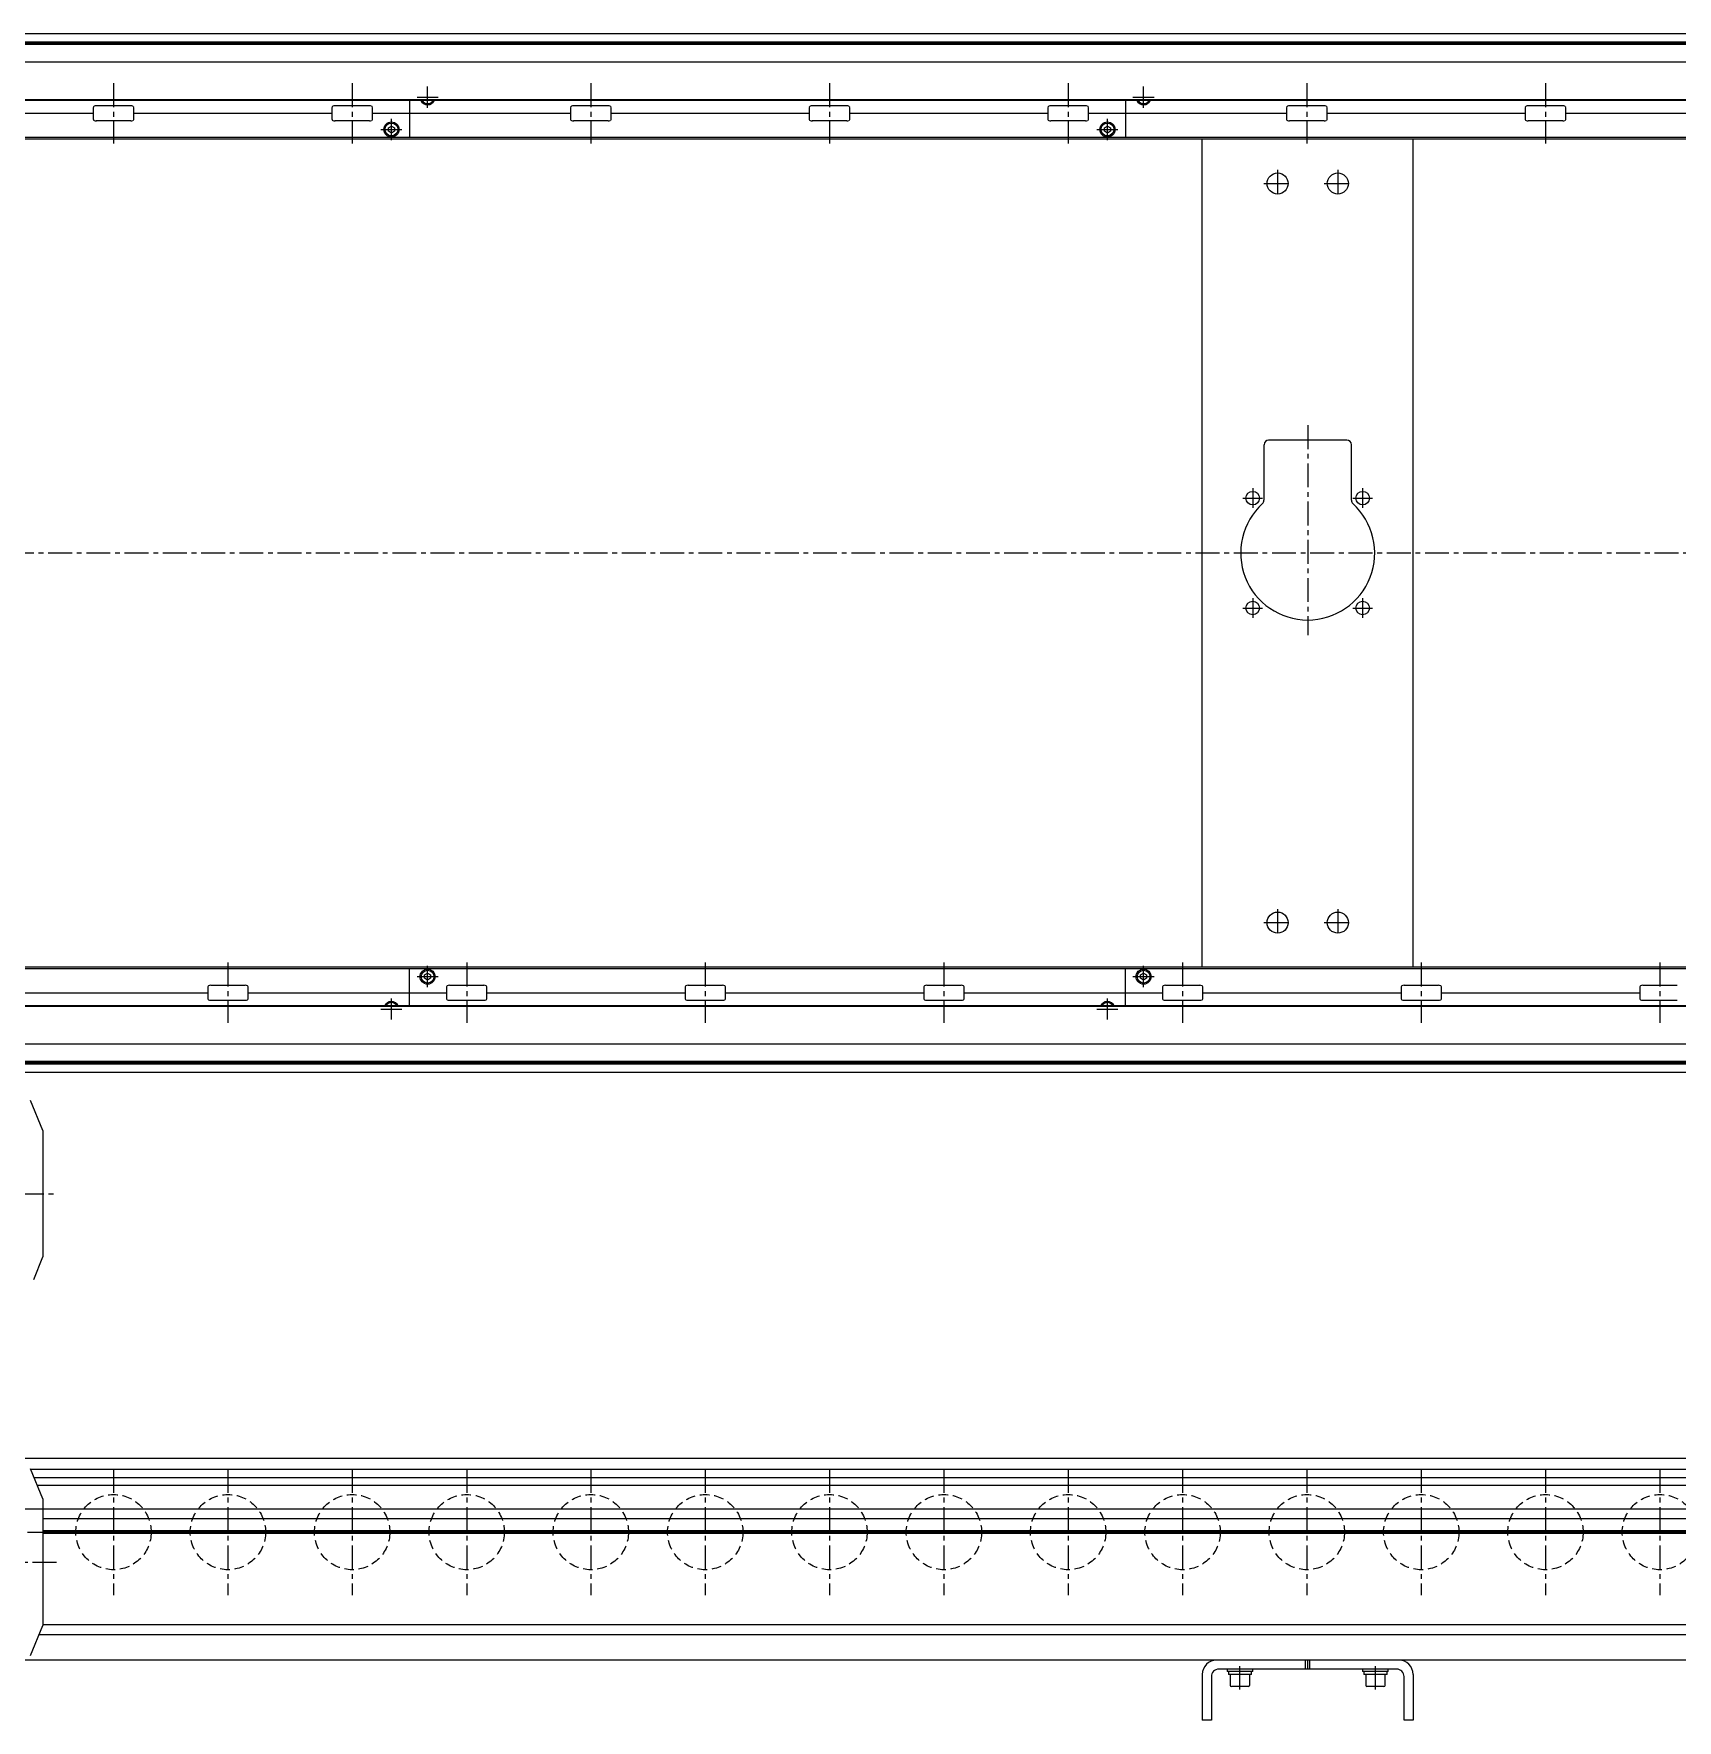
# Model space of a CAD drawing. Extents: x -10 to 3540, y -8 to 1201.
# Drawn here: x 676 to 1768, y 28 to 1148 of the extents above; entities that cross this region are included whole.
import ezdxf

# ---------------------------------------------------------------- set-up
doc = ezdxf.new("R2010")
doc.units = 0
doc.header["$LTSCALE"] = 0.5
doc.linetypes.add('CENTER', pattern=[50.8, 31.75, -6.35, 6.35, -6.35])
doc.linetypes.add('DASHED', pattern=[19.05, 12.7, -6.35])
for name, color, linetype in [('MSM_CENTER', 1, 'CENTER'), ('MSM_CONTINUOUS', 7, 'CONTINUOUS'), ('MSM_DASHED', 4, 'DASHED')]:
    doc.layers.add(name, color=color, linetype=linetype)

msp = doc.modelspace()

# ---------------------------------------------------------------- linework, layer by layer
at = {"layer": 'MSM_CENTER'}
for p, q in [((729.2, 1115.5), (729.2, 1075.5)), ((887.7, 1115.5), (887.7, 1075.5)), ((937.8, 1099.2), (937.8, 1113.3)), ((1046.2, 1115.5), (1046.2, 1075.5)), ((1204.7, 1115.5), (1204.7, 1075.5)), ((1363.2, 1115.5), (1363.2, 1075.5)), ((1413.3, 1099.2), (1413.3, 1113.3)), ((1521.7, 1115.5), (1521.7, 1075.5)), ((1680.2, 1115.5), (1680.2, 1075.5)), ((930.8, 1106.2), (944.8, 1106.2)), ((1406.2, 1106.2), (1420.3, 1106.2)), ((913.8, 1077.7), (913.8, 1091.8)), ((1389.3, 1077.7), (1389.3, 1091.8)), ((906.8, 1084.8), (920.8, 1084.8)), ((1382.2, 1084.8), (1396.3, 1084.8)), ((1502.3, 1057.9), (1502.3, 1039.9)), ((1542.3, 1057.9), (1542.3, 1039.9)), ((1493.2, 1048.9), (1511.3, 1048.9)), ((1533.2, 1048.9), (1551.3, 1048.9)), ((1522.3, 888.4), (1522.3, 748.9)), ((1485.8, 846.4), (1485.8, 833.4)), ((1558.8, 846.4), (1558.8, 833.4)), ((1479.2, 839.9), (1492.3, 839.9)), ((1552.2, 839.9), (1565.3, 839.9)), ((2682.9, 803.4), (359.8, 803.4)), ((1485.8, 773.4), (1485.8, 760.4)), ((1558.8, 773.4), (1558.8, 760.4)), ((1479.2, 766.9), (1492.3, 766.9)), ((1552.2, 766.9), (1565.3, 766.9)), ((1502.3, 566.9), (1502.3, 548.9)), ((1542.3, 566.9), (1542.3, 548.9)), ((1493.2, 557.9), (1511.3, 557.9)), ((1533.2, 557.9), (1551.3, 557.9)), ((805.2, 531.3), (805.2, 491.3)), ((937.8, 515), (937.8, 529.1)), ((963.8, 531.3), (963.8, 491.3)), ((1122.2, 531.3), (1122.2, 491.3)), ((1280.7, 531.3), (1280.7, 491.3)), ((1413.3, 515), (1413.3, 529.1)), ((1439.2, 531.3), (1439.2, 491.3)), ((1597.7, 531.3), (1597.7, 491.3)), ((1756.2, 531.3), (1756.2, 491.3)), ((930.8, 522), (944.8, 522)), ((1406.2, 522), (1420.3, 522)), ((913.8, 493.5), (913.8, 507.5)), ((1389.3, 493.5), (1389.3, 507.5)), ((906.8, 500.5), (920.8, 500.5)), ((1382.2, 500.5), (1396.3, 500.5)), ((362.3, 377.8), (692.2, 377.8)), ((729.2, 195), (729.2, 111)), ((805.2, 195), (805.2, 111)), ((887.7, 195), (887.7, 111)), ((963.8, 195), (963.8, 111)), ((1046.2, 195), (1046.2, 111)), ((1122.2, 195), (1122.2, 111)), ((1204.7, 195), (1204.7, 111)), ((1280.7, 195), (1280.7, 111)), ((1363.2, 195), (1363.2, 111)), ((1439.2, 195), (1439.2, 111)), ((1521.7, 195), (1521.7, 111)), ((1597.7, 195), (1597.7, 111)), ((1680.2, 195), (1680.2, 111)), ((1756.2, 195), (1756.2, 111)), ((367.2, 153), (2673.3, 153)), ((472.2, 133), (692.2, 133)), ((1477.3, 48.4), (1477.3, 64)), ((1567.3, 48.4), (1567.3, 64))]:
    msp.add_line(p, q, dxfattribs=at)
at = {"layer": 'MSM_CONTINUOUS'}
for p, q in [((2672.9, 1148.4), (370.7, 1148.4)), ((2671.2, 1148.3), (372.2, 1148.3)), ((2646.6, 1142.9), (396.9, 1142.9)), ((2646.6, 1141.2), (396.9, 1141.2)), ((2646.5, 1142), (397, 1142)), ((2671.2, 1129.5), (372.2, 1129.5)), ((2671.2, 1104.1), (372.2, 1104.1)), ((2671.2, 1104.5), (422.2, 1104.5)), ((715.8, 1099.5), (715.8, 1091.5)), ((740.7, 1100.5), (717.8, 1100.5)), ((742.7, 1091.5), (742.7, 1099.5)), ((874.3, 1099.5), (874.3, 1091.5)), ((899.2, 1100.5), (876.3, 1100.5)), ((901.2, 1091.5), (901.2, 1099.5)), ((925.8, 1104.1), (925.8, 1079.4)), ((937.8, 1103.9), (937.4, 1104.1)), ((938.1, 1104.1), (937.8, 1103.9)), ((1032.8, 1099.5), (1032.8, 1091.5)), ((1057.7, 1100.5), (1034.8, 1100.5)), ((1059.7, 1091.5), (1059.7, 1099.5)), ((1191.3, 1099.5), (1191.3, 1091.5)), ((1216.2, 1100.5), (1193.3, 1100.5)), ((1218.2, 1091.5), (1218.2, 1099.5)), ((1349.8, 1099.5), (1349.8, 1091.5)), ((1374.7, 1100.5), (1351.8, 1100.5)), ((1376.7, 1091.5), (1376.7, 1099.5)), ((1401.3, 1104.1), (1401.3, 1079.4)), ((1413.3, 1103.9), (1412.9, 1104.1)), ((1413.6, 1104.1), (1413.3, 1103.9)), ((1508.3, 1099.5), (1508.3, 1091.5)), ((1533.2, 1100.5), (1510.3, 1100.5)), ((1535.2, 1091.5), (1535.2, 1099.5)), ((1666.8, 1099.5), (1666.8, 1091.5)), ((1691.7, 1100.5), (1668.8, 1100.5)), ((1693.7, 1091.5), (1693.7, 1099.5)), ((715.8, 1095.5), (584.2, 1095.5)), ((740.7, 1090.5), (717.8, 1090.5)), ((874.3, 1095.5), (742.7, 1095.5)), ((899.2, 1090.5), (876.3, 1090.5)), ((1032.8, 1095.5), (901.2, 1095.5)), ((911.8, 1085.9), (913.8, 1087.1)), ((913.8, 1087.1), (915.8, 1085.9)), ((1057.7, 1090.5), (1034.8, 1090.5)), ((1191.3, 1095.5), (1059.7, 1095.5)), ((1216.2, 1090.5), (1193.3, 1090.5)), ((1349.8, 1095.5), (1218.2, 1095.5)), ((1374.7, 1090.5), (1351.8, 1090.5)), ((1508.3, 1095.5), (1376.7, 1095.5)), ((1387.3, 1085.9), (1389.3, 1087.1)), ((1389.3, 1087.1), (1391.3, 1085.9)), ((1533.2, 1090.5), (1510.3, 1090.5)), ((1666.8, 1095.5), (1535.2, 1095.5)), ((1691.7, 1090.5), (1668.8, 1090.5)), ((1825.3, 1095.5), (1693.7, 1095.5)), ((2669.3, 1079.4), (450.3, 1079.4)), ((2672.9, 1078.4), (450.3, 1078.4)), ((911.8, 1083.6), (911.8, 1085.9)), ((913.8, 1082.4), (911.8, 1083.6)), ((915.8, 1083.6), (913.8, 1082.4)), ((915.8, 1085.9), (915.8, 1083.6)), ((1387.3, 1083.6), (1387.3, 1085.9)), ((1389.3, 1082.4), (1387.3, 1083.6)), ((1391.3, 1083.6), (1389.3, 1082.4)), ((1391.3, 1085.9), (1391.3, 1083.6)), ((1452.3, 528.4), (1452.3, 1078.4)), ((1592.3, 528.4), (1592.3, 1078.4)), ((1493.2, 875.4), (1493.2, 838.5)), ((1548.3, 878.4), (1496.3, 878.4)), ((1551.3, 838.5), (1551.3, 875.4)), ((2672.9, 528.4), (450.3, 528.4)), ((450.3, 527.4), (2669.3, 527.4)), ((925.8, 502.6), (925.8, 527.4)), ((1401.3, 502.6), (1401.3, 527.4)), ((793.8, 516.3), (816.7, 516.3)), ((935.8, 523.2), (937.8, 524.4)), ((935.8, 520.9), (935.8, 523.2)), ((937.8, 519.7), (935.8, 520.9)), ((937.8, 524.4), (939.8, 523.2)), ((939.8, 520.9), (937.8, 519.7)), ((939.8, 523.2), (939.8, 520.9)), ((952.3, 516.3), (975.2, 516.3)), ((1110.8, 516.3), (1133.7, 516.3)), ((1269.3, 516.3), (1292.2, 516.3)), ((1411.3, 523.2), (1413.3, 524.4)), ((1411.3, 520.9), (1411.3, 523.2)), ((1413.3, 519.7), (1411.3, 520.9)), ((1413.3, 524.4), (1415.3, 523.2)), ((1415.3, 520.9), (1413.3, 519.7)), ((1415.3, 523.2), (1415.3, 520.9)), ((1427.8, 516.3), (1450.7, 516.3)), ((1586.3, 516.3), (1609.2, 516.3)), ((1744.8, 516.3), (1767.7, 516.3)), ((660.2, 511.3), (791.8, 511.3)), ((791.8, 515.3), (791.8, 507.3)), ((793.8, 506.3), (816.7, 506.3)), ((818.7, 507.3), (818.7, 515.3)), ((818.7, 511.3), (950.3, 511.3)), ((950.3, 515.3), (950.3, 507.3)), ((952.3, 506.3), (975.2, 506.3)), ((977.2, 507.3), (977.2, 515.3)), ((977.2, 511.3), (1108.8, 511.3)), ((1108.8, 515.3), (1108.8, 507.3)), ((1110.8, 506.3), (1133.7, 506.3)), ((1135.7, 507.3), (1135.7, 515.3)), ((1135.7, 511.3), (1267.3, 511.3)), ((1267.3, 515.3), (1267.3, 507.3)), ((1269.3, 506.3), (1292.2, 506.3)), ((1294.2, 507.3), (1294.2, 515.3)), ((1294.2, 511.3), (1425.8, 511.3)), ((1425.8, 515.3), (1425.8, 507.3)), ((1427.8, 506.3), (1450.7, 506.3)), ((1452.7, 507.3), (1452.7, 515.3)), ((1452.7, 511.3), (1584.3, 511.3)), ((1584.3, 515.3), (1584.3, 507.3)), ((1586.3, 506.3), (1609.2, 506.3)), ((1611.2, 507.3), (1611.2, 515.3)), ((1611.2, 511.3), (1742.8, 511.3)), ((1742.8, 515.3), (1742.8, 507.3)), ((1744.8, 506.3), (1767.7, 506.3)), ((2671.2, 502.6), (372.2, 502.6)), ((2671.2, 502.2), (422.2, 502.2)), ((913.4, 502.6), (913.8, 502.9)), ((913.8, 502.9), (914.1, 502.6)), ((1388.9, 502.6), (1389.3, 502.9)), ((1389.3, 502.9), (1389.6, 502.6)), ((2671.2, 477.2), (372.2, 477.2)), ((2646.6, 465.6), (396.9, 465.6)), ((2646.6, 463.9), (396.9, 463.9)), ((2646.5, 464.7), (397, 464.7)), ((2672.9, 458.4), (370.7, 458.4)), ((2671.2, 458.4), (372.2, 458.4)), ((682.2, 419.7), (674.2, 439.7)), ((682.2, 419.7), (682.2, 335.8)), ((676.3, 320.8), (682.2, 335.8)), ((2671.2, 202), (372.2, 202)), ((682.2, 175), (674.2, 195)), ((2671.2, 194.6), (674.4, 194.6)), ((2555.2, 189), (676.6, 189)), ((2555.2, 184), (678.6, 184)), ((2455.2, 168.3), (667.2, 168.3)), ((682.2, 175), (682.2, 91)), ((2455.2, 161.8), (682.2, 161.8)), ((2455.2, 153.9), (682.2, 153.9)), ((2455.2, 153), (682.2, 153)), ((2455.2, 152.1), (682.2, 152.1)), ((674.2, 71), (682.2, 91)), ((2455.2, 91.3), (682.2, 91.3)), ((2455.2, 84.8), (679.7, 84.8)), ((2672.9, 68), (472.2, 68)), ((1520.8, 62), (1520.8, 68)), ((1522.3, 62), (1522.3, 68)), ((1523.8, 62), (1523.8, 68)), ((1452.3, 58.5), (1452.3, 28)), ((1458.3, 57), (1458.3, 28)), ((1581.3, 62), (1463.3, 62)), ((1468.8, 62), (1468.8, 60.4)), ((1485.8, 60.4), (1468.8, 60.4)), ((1469.6, 60.4), (1469.6, 58.4)), ((1485, 58.4), (1469.6, 58.4)), ((1470.8, 58.4), (1470.8, 51.2)), ((1483.8, 51.2), (1483.8, 58.4)), ((1485, 58.4), (1485, 60.4)), ((1485.8, 60.4), (1485.8, 62)), ((1558.8, 62), (1558.8, 60.4)), ((1575.8, 60.4), (1558.8, 60.4)), ((1559.6, 60.4), (1559.6, 58.4)), ((1575, 58.4), (1559.6, 58.4)), ((1560.8, 58.4), (1560.8, 51.2)), ((1573.8, 51.2), (1573.8, 58.4)), ((1575, 58.4), (1575, 60.4)), ((1575.8, 60.4), (1575.8, 62)), ((1586.3, 28), (1586.3, 57)), ((1592.3, 58.5), (1592.3, 28)), ((1482.9, 50.4), (1471.6, 50.4)), ((1572.9, 50.4), (1561.6, 50.4)), ((1458.3, 28), (1452.3, 28)), ((1592.3, 28), (1586.3, 28))]:
    msp.add_line(p, q, dxfattribs=at)
for centre, radius in [((913.8, 1084.8), 5), ((913.8, 1084.8), 4.25), ((1389.3, 1084.8), 5), ((1389.3, 1084.8), 4.25), ((1502.3, 1048.9), 7), ((1542.3, 1048.9), 7), ((1485.8, 839.9), 4.5), ((1558.8, 839.9), 4.5), ((1485.8, 766.9), 4.5), ((1558.8, 766.9), 4.5), ((1502.3, 557.9), 7), ((1542.3, 557.9), 7), ((937.8, 522), 5), ((1413.3, 522), 5), ((937.8, 522), 4.25), ((1413.3, 522), 4.25)]:
    msp.add_circle(centre, radius, dxfattribs=at)
for centre, radius, start, end in [((716.7, 1099.4), 0.882, 115.5328, 172.1027), ((717.8, 1097.1), 3.41, 89.6687, 115.2454), ((740.7, 1097.1), 3.41, 64.7546, 90.3313), ((741.8, 1099.4), 0.882, 7.8973, 64.4672), ((875.2, 1099.4), 0.882, 115.5328, 172.1027), ((876.3, 1097.1), 3.41, 89.6687, 115.2454), ((899.2, 1097.1), 3.41, 64.7546, 90.3313), ((900.3, 1099.4), 0.882, 7.8973, 64.4672), ((937.8, 1106.2), 5, 204.8346, 335.1654), ((937.8, 1106.2), 4.25, 209.6116, 330.3884), ((1033.7, 1099.4), 0.882, 115.5328, 172.1027), ((1034.8, 1097.1), 3.41, 89.6687, 115.2454), ((1057.7, 1097.1), 3.41, 64.7546, 90.3313), ((1058.8, 1099.4), 0.882, 7.8973, 64.4672), ((1192.2, 1099.4), 0.882, 115.5328, 172.1027), ((1193.3, 1097.1), 3.41, 89.6687, 115.2454), ((1216.2, 1097.1), 3.41, 64.7546, 90.3313), ((1217.3, 1099.4), 0.882, 7.8973, 64.4672), ((1350.7, 1099.4), 0.882, 115.5328, 172.1027), ((1351.8, 1097.1), 3.41, 89.6687, 115.2454), ((1374.7, 1097.1), 3.41, 64.7546, 90.3313), ((1375.8, 1099.4), 0.882, 7.8973, 64.4672), ((1413.3, 1106.2), 5, 204.8346, 335.1654), ((1413.3, 1106.2), 4.25, 209.6116, 330.3884), ((1509.2, 1099.4), 0.882, 115.5328, 172.1027), ((1510.3, 1097.1), 3.41, 89.6687, 115.2454), ((1533.2, 1097.1), 3.41, 64.7546, 90.3313), ((1534.3, 1099.4), 0.882, 7.8973, 64.4672), ((1667.7, 1099.4), 0.882, 115.5328, 172.1027), ((1668.8, 1097.1), 3.41, 89.6687, 115.2454), ((1691.7, 1097.1), 3.41, 64.7546, 90.3313), ((1692.8, 1099.4), 0.882, 7.8973, 64.4672), ((716.7, 1091.6), 0.882, 187.8973, 244.4672), ((717.8, 1093.9), 3.41, 244.7546, 270.3313), ((740.7, 1093.9), 3.41, 269.6687, 295.2454), ((741.8, 1091.6), 0.882, 295.5328, 352.1027), ((875.2, 1091.6), 0.882, 187.8973, 244.4672), ((876.3, 1093.9), 3.41, 244.7546, 270.3313), ((899.2, 1093.9), 3.41, 269.6687, 295.2454), ((900.3, 1091.6), 0.882, 295.5328, 352.1027), ((1033.7, 1091.6), 0.882, 187.8973, 244.4672), ((1034.8, 1093.9), 3.41, 244.7546, 270.3313), ((1057.7, 1093.9), 3.41, 269.6687, 295.2454), ((1058.8, 1091.6), 0.882, 295.5328, 352.1027), ((1192.2, 1091.6), 0.882, 187.8973, 244.4672), ((1193.3, 1093.9), 3.41, 244.7546, 270.3313), ((1216.2, 1093.9), 3.41, 269.6687, 295.2454), ((1217.3, 1091.6), 0.882, 295.5328, 352.1027), ((1350.7, 1091.6), 0.882, 187.8973, 244.4672), ((1351.8, 1093.9), 3.41, 244.7546, 270.3313), ((1374.7, 1093.9), 3.41, 269.6687, 295.2454), ((1375.8, 1091.6), 0.882, 295.5328, 352.1027), ((1509.2, 1091.6), 0.882, 187.8973, 244.4672), ((1510.3, 1093.9), 3.41, 244.7546, 270.3313), ((1533.2, 1093.9), 3.41, 269.6687, 295.2454), ((1534.3, 1091.6), 0.882, 295.5328, 352.1027), ((1667.7, 1091.6), 0.882, 187.8973, 244.4672), ((1668.8, 1093.9), 3.41, 244.7546, 270.3313), ((1691.7, 1093.9), 3.41, 269.6687, 295.2454), ((1692.8, 1091.6), 0.882, 295.5328, 352.1027), ((1496.3, 875.4), 3, 90, 180), ((1548.3, 875.4), 3, 0, 90), ((1522.3, 803.4), 44.5, 132.3521, 47.6479), ((1490.2, 838.5), 3, 312.3521, 360), ((1554.3, 838.5), 3, 180, 227.6479), ((792.7, 515.2), 0.882, 115.5328, 172.1027), ((793.8, 512.9), 3.41, 89.6687, 115.2454), ((816.7, 512.9), 3.41, 64.7546, 90.3313), ((817.8, 515.2), 0.882, 7.8973, 64.4672), ((951.2, 515.2), 0.882, 115.5328, 172.1027), ((952.3, 512.9), 3.41, 89.6687, 115.2454), ((975.2, 512.9), 3.41, 64.7546, 90.3313), ((976.3, 515.2), 0.882, 7.8973, 64.4672), ((1109.7, 515.2), 0.882, 115.5328, 172.1027), ((1110.8, 512.9), 3.41, 89.6687, 115.2454), ((1133.7, 512.9), 3.41, 64.7546, 90.3313), ((1134.8, 515.2), 0.882, 7.8973, 64.4672), ((1268.2, 515.2), 0.882, 115.5328, 172.1027), ((1269.3, 512.9), 3.41, 89.6687, 115.2454), ((1292.2, 512.9), 3.41, 64.7546, 90.3313), ((1293.3, 515.2), 0.882, 7.8973, 64.4672), ((1426.7, 515.2), 0.882, 115.5328, 172.1027), ((1427.8, 512.9), 3.41, 89.6687, 115.2454), ((1450.7, 512.9), 3.41, 64.7546, 90.3313), ((1451.8, 515.2), 0.882, 7.8973, 64.4672), ((1585.2, 515.2), 0.882, 115.5328, 172.1027), ((1586.3, 512.9), 3.41, 89.6687, 115.2454), ((1609.2, 512.9), 3.41, 64.7546, 90.3313), ((1610.3, 515.2), 0.882, 7.8973, 64.4672), ((1743.7, 515.2), 0.882, 115.5328, 172.1027), ((1744.8, 512.9), 3.41, 89.6687, 115.2454), ((792.7, 507.4), 0.882, 187.8973, 244.4672), ((793.8, 509.7), 3.41, 244.7546, 270.3313), ((816.7, 509.7), 3.41, 269.6687, 295.2454), ((817.8, 507.4), 0.882, 295.5328, 352.1027), ((913.8, 500.5), 5, 24.8346, 155.1654), ((913.8, 500.5), 4.25, 29.6116, 150.3884), ((951.2, 507.4), 0.882, 187.8973, 244.4672), ((952.3, 509.7), 3.41, 244.7546, 270.3313), ((975.2, 509.7), 3.41, 269.6687, 295.2454), ((976.3, 507.4), 0.882, 295.5328, 352.1027), ((1109.7, 507.4), 0.882, 187.8973, 244.4672), ((1110.8, 509.7), 3.41, 244.7546, 270.3313), ((1133.7, 509.7), 3.41, 269.6687, 295.2454), ((1134.8, 507.4), 0.882, 295.5328, 352.1027), ((1268.2, 507.4), 0.882, 187.8973, 244.4672), ((1269.3, 509.7), 3.41, 244.7546, 270.3313), ((1292.2, 509.7), 3.41, 269.6687, 295.2454), ((1293.3, 507.4), 0.882, 295.5328, 352.1027), ((1389.3, 500.5), 5, 24.8346, 155.1654), ((1389.3, 500.5), 4.25, 29.6116, 150.3884), ((1426.7, 507.4), 0.882, 187.8973, 244.4672), ((1427.8, 509.7), 3.41, 244.7546, 270.3313), ((1450.7, 509.7), 3.41, 269.6687, 295.2454), ((1451.8, 507.4), 0.882, 295.5328, 352.1027), ((1585.2, 507.4), 0.882, 187.8973, 244.4672), ((1586.3, 509.7), 3.41, 244.7546, 270.3313), ((1609.2, 509.7), 3.41, 269.6687, 295.2454), ((1610.3, 507.4), 0.882, 295.5328, 352.1027), ((1743.7, 507.4), 0.882, 187.8973, 244.4672), ((1744.8, 509.7), 3.41, 244.7546, 270.3313), ((1461.8, 58.5), 9.5, 90, 180), ((1582.8, 58.5), 9.5, 0, 90), ((1463.3, 57), 5, 90, 180), ((1581.3, 57), 5, 0, 90), ((1471.6, 51.2), 0.8, 180, 270), ((1482.9, 51.2), 0.8, 270, 0), ((1561.6, 51.2), 0.8, 180, 270), ((1572.9, 51.2), 0.8, 270, 0)]:
    msp.add_arc(centre, radius, start, end, dxfattribs=at)
at = {"layer": 'MSM_DASHED'}
for centre in [(729.2, 153), (805.2, 153), (887.7, 153), (963.8, 153), (1046.2, 153), (1122.2, 153), (1204.7, 153), (1280.7, 153), (1363.2, 153), (1439.2, 153), (1521.7, 153), (1597.7, 153), (1680.2, 153), (1756.2, 153)]:
    msp.add_circle(centre, 25, dxfattribs=at)

doc.saveas('drawing.dxf')
